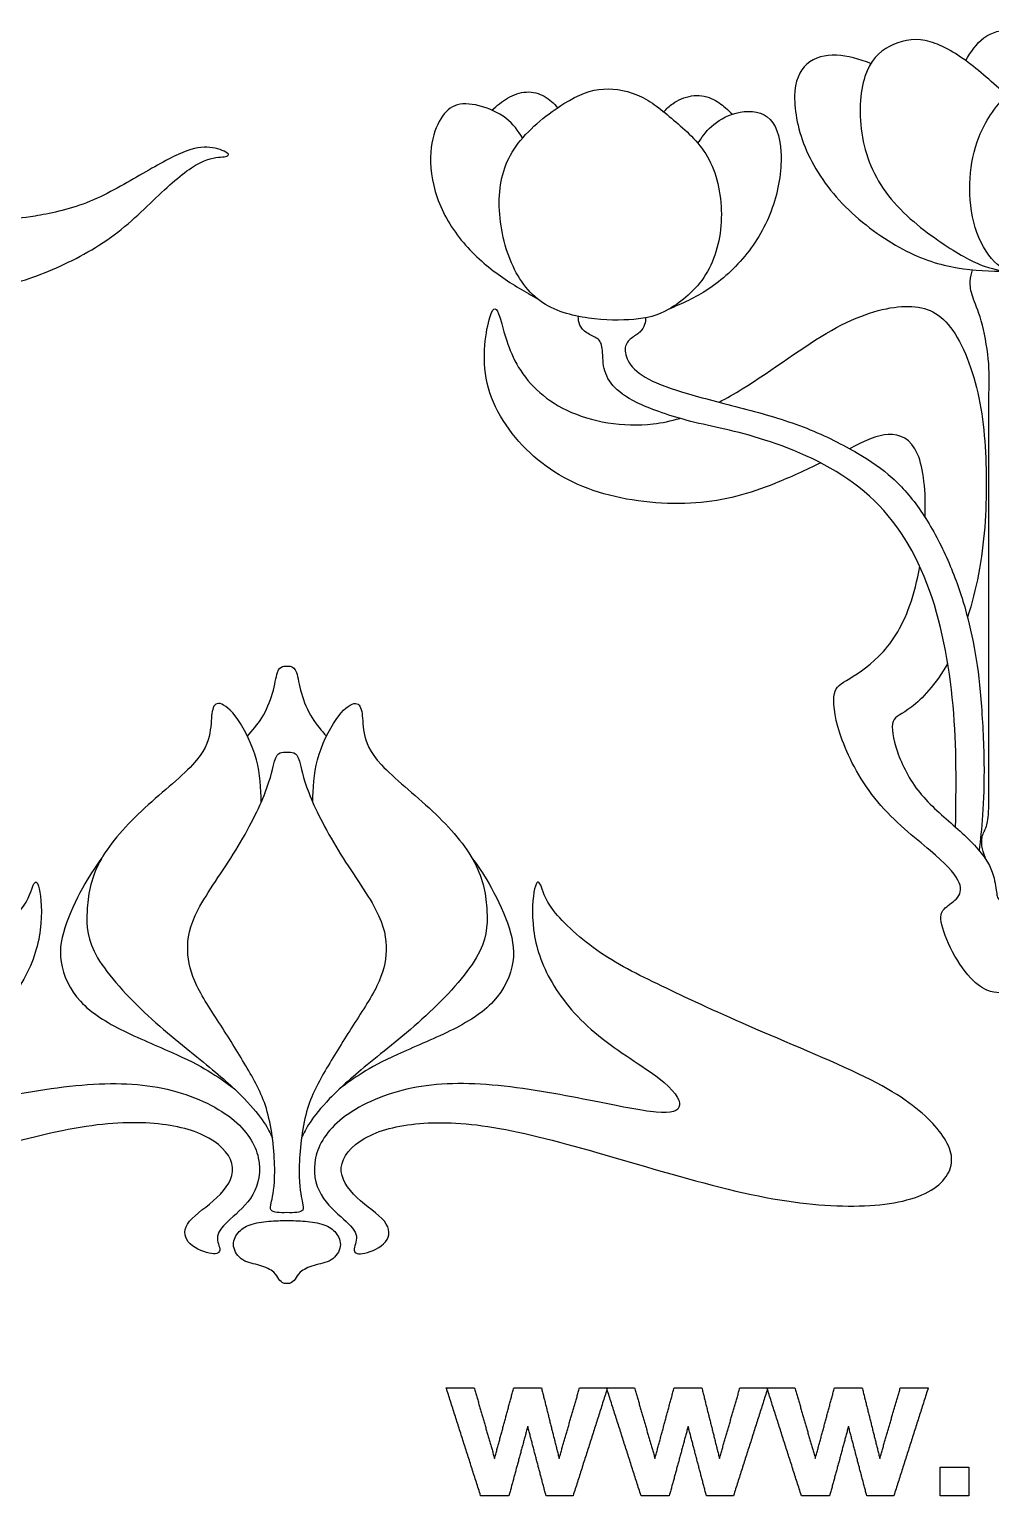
# Model space of a CAD drawing. Header units: millimetres. Extents: x -100 to 100, y -108 to 99.
# Drawn here: x -56.93 to -24.74, y -107 to -57.89 of the extents above; entities that cross this region are included whole.
import ezdxf

# ---------------------------------------------------------------- set-up
doc = ezdxf.new("R2010")
doc.units = ezdxf.units.MM
doc.header["$MEASUREMENT"] = 0
doc.layers.add('Default', color=18, linetype='Continuous')

msp = doc.modelspace()

# ---------------------------------------------------------------- linework, layer by layer
at = {"color": 5, "linetype": 'ByBlock', "lineweight": -2}
for points, knots in [([(-25.573, -58.943), (-25.397, -58.658), (-25.221, -58.373), (-24.962, -58.182), (-24.703, -57.991), (-24.36, -57.895), (-24.051, -57.928), (-23.742, -57.961), (-23.466, -58.123), (-23.25, -58.317), (-23.035, -58.51), (-22.88, -58.735), (-22.725, -58.96)], [0, 0, 0, 0, 0.2, 0.2, 0.2, 0.4, 0.4, 0.4, 0.6, 0.6, 0.6, 1, 1, 1, 1]), ([(-24.202, -60.102), (-24.658, -59.69), (-25.115, -59.277), (-25.573, -58.943), (-26.032, -58.61), (-26.492, -58.355), (-26.926, -58.272), (-27.361, -58.189), (-27.769, -58.277), (-28.122, -58.465), (-28.475, -58.654), (-28.773, -58.943), (-28.946, -59.472), (-29.12, -60), (-29.168, -60.768), (-28.896, -62.25), (-28.576, -62.965), (-28.065, -63.584), (-27.554, -64.202), (-26.852, -64.724), (-26.295, -65.097), (-25.738, -65.47), (-25.325, -65.694), (-24.952, -65.826), (-24.579, -65.958), (-24.246, -65.998), (-23.912, -66.038)], [0, 0, 0, 0, 0.1, 0.1, 0.1, 0.2, 0.2, 0.2, 0.3, 0.3, 0.3, 0.4, 0.4, 0.4, 0.5, 0.5, 0.6, 0.6, 0.6, 0.7, 0.7, 0.7, 0.8, 0.8, 0.8, 1, 1, 1, 1]), ([(-22.591, -58.875), (-23.163, -59.228), (-23.834, -59.711), (-24.299, -60.202), (-24.764, -60.693), (-25.023, -61.193), (-25.187, -61.663), (-25.352, -62.132), (-25.422, -62.571), (-25.444, -63.536), (-25.396, -64.062), (-25.253, -64.531), (-25.111, -65.001), (-24.874, -65.413), (-24.61, -65.678), (-24.347, -65.944), (-24.058, -66.062), (-23.685, -66.047), (-23.312, -66.031), (-22.856, -65.882), (-22.319, -65.571), (-21.781, -65.259), (-21.163, -64.786), (-20.656, -64.213), (-20.15, -63.641), (-19.755, -62.97), (-19.472, -62.299), (-19.189, -61.628), (-19.018, -60.956), (-19.007, -60.336), (-18.996, -59.715), (-19.145, -59.145), (-19.516, -58.777), (-19.886, -58.408), (-20.479, -58.241), (-21.012, -58.27), (-21.545, -58.298), (-22.018, -58.522), (-22.591, -58.875)], [0, 0, 0, 0, 0.071429, 0.071429, 0.071429, 0.142857, 0.142857, 0.142857, 0.214286, 0.214286, 0.285714, 0.285714, 0.285714, 0.357143, 0.357143, 0.357143, 0.428571, 0.428571, 0.428571, 0.5, 0.5, 0.5, 0.571429, 0.571429, 0.571429, 0.642857, 0.642857, 0.642857, 0.714286, 0.714286, 0.714286, 0.785714, 0.785714, 0.785714, 0.857143, 0.857143, 0.857143, 1, 1, 1, 1]), ([(-28.746, -59.037), (-29.135, -58.905), (-29.524, -58.773), (-29.899, -58.757), (-30.273, -58.741), (-30.633, -58.842), (-30.887, -59.064), (-31.142, -59.285), (-31.291, -59.628), (-31.302, -60.132), (-31.313, -60.636), (-31.185, -61.303), (-30.9, -61.959), (-30.615, -62.615), (-30.172, -63.259), (-29.6, -63.834), (-29.027, -64.409), (-28.326, -64.913), (-27.676, -65.257), (-27.027, -65.602), (-26.431, -65.786), (-25.859, -65.883), (-25.287, -65.981), (-24.74, -65.992), (-24.192, -66.003)], [0, 0, 0, 0, 0.111111, 0.111111, 0.111111, 0.222222, 0.222222, 0.222222, 0.333333, 0.333333, 0.333333, 0.444444, 0.444444, 0.444444, 0.555556, 0.555556, 0.555556, 0.666667, 0.666667, 0.666667, 0.777778, 0.777778, 0.777778, 1, 1, 1, 1]), ([(-41.185, -63.456), (-41.222, -64.109), (-41.108, -64.851), (-40.875, -65.484), (-40.643, -66.118), (-40.292, -66.645), (-39.823, -66.987), (-39.353, -67.329), (-38.766, -67.487), (-38.206, -67.566), (-37.647, -67.645), (-37.116, -67.645), (-36.684, -67.607), (-36.252, -67.57), (-35.919, -67.496), (-35.509, -67.263), (-35.099, -67.031), (-34.612, -66.64), (-34.281, -66.11), (-33.949, -65.579), (-33.774, -64.908), (-33.756, -64.215), (-33.739, -63.522), (-33.879, -62.807), (-34.166, -62.26), (-34.453, -61.714), (-34.886, -61.336), (-35.28, -60.996), (-35.674, -60.656), (-36.029, -60.353), (-36.432, -60.156), (-36.834, -59.958), (-37.284, -59.866), (-37.706, -59.894), (-38.128, -59.921), (-38.523, -60.068), (-39.029, -60.384), (-39.535, -60.7), (-40.153, -61.185), (-40.556, -61.711), (-40.959, -62.236), (-41.147, -62.802), (-41.185, -63.456)], [0, 0, 0, 0, 0.066667, 0.066667, 0.066667, 0.133333, 0.133333, 0.133333, 0.2, 0.2, 0.2, 0.266667, 0.266667, 0.266667, 0.333333, 0.333333, 0.333333, 0.4, 0.4, 0.4, 0.466667, 0.466667, 0.466667, 0.533333, 0.533333, 0.533333, 0.6, 0.6, 0.6, 0.666667, 0.666667, 0.666667, 0.733333, 0.733333, 0.733333, 0.8, 0.8, 0.8, 0.866667, 0.866667, 0.866667, 1, 1, 1, 1]), ([(-40.409, -61.532), (-40.565, -61.298), (-40.72, -61.063), (-41.216, -60.681), (-41.557, -60.534), (-41.869, -60.455), (-42.18, -60.376), (-42.462, -60.365), (-42.683, -60.453), (-42.905, -60.541), (-43.066, -60.727), (-43.204, -60.985), (-43.342, -61.244), (-43.458, -61.576), (-43.487, -62.014), (-43.516, -62.451), (-43.459, -62.995), (-43.272, -63.53), (-43.086, -64.065), (-42.77, -64.592), (-42.393, -65.039), (-42.016, -65.487), (-41.577, -65.855), (-41.153, -66.155), (-40.729, -66.455), (-40.32, -66.687), (-39.911, -66.919)], [0, 0, 0, 0, 0.1, 0.1, 0.2, 0.2, 0.2, 0.3, 0.3, 0.3, 0.4, 0.4, 0.4, 0.5, 0.5, 0.5, 0.6, 0.6, 0.6, 0.7, 0.7, 0.7, 0.8, 0.8, 0.8, 1, 1, 1, 1]), ([(-41.437, -60.603), (-41.27, -60.456), (-41.104, -60.309), (-40.911, -60.196), (-40.718, -60.083), (-40.499, -60.004), (-40.284, -59.994), (-40.069, -59.983), (-39.858, -60.04), (-39.684, -60.138), (-39.509, -60.236), (-39.37, -60.376), (-39.231, -60.515)], [0, 0, 0, 0, 0.2, 0.2, 0.2, 0.4, 0.4, 0.4, 0.6, 0.6, 0.6, 1, 1, 1, 1]), ([(-35.677, -60.66), (-35.593, -60.562), (-35.5, -60.468), (-35.384, -60.385), (-35.209, -60.259), (-34.981, -60.158), (-34.751, -60.125), (-34.52, -60.092), (-34.288, -60.127), (-34.093, -60.208), (-33.898, -60.29), (-33.74, -60.417), (-33.628, -60.512), (-33.516, -60.608), (-33.451, -60.672), (-33.386, -60.735)], [0, 0, 0, 0, 0.166667, 0.166667, 0.166667, 0.333333, 0.333333, 0.333333, 0.5, 0.5, 0.5, 0.666667, 0.666667, 0.666667, 1, 1, 1, 1]), ([(-34.539, -61.712), (-34.414, -61.523), (-34.289, -61.333), (-34.086, -61.149), (-33.884, -60.964), (-33.603, -60.785), (-33.256, -60.698), (-32.909, -60.611), (-32.495, -60.617), (-32.216, -60.83), (-31.937, -61.044), (-31.792, -61.465), (-31.761, -61.996), (-31.731, -62.527), (-31.814, -63.167), (-32.01, -63.765), (-32.206, -64.363), (-32.514, -64.918), (-32.898, -65.402), (-33.283, -65.886), (-33.743, -66.298), (-34.191, -66.596), (-34.639, -66.895), (-35.074, -67.079), (-35.509, -67.263)], [0, 0, 0, 0, 0.111111, 0.111111, 0.111111, 0.222222, 0.222222, 0.222222, 0.333333, 0.333333, 0.333333, 0.444444, 0.444444, 0.444444, 0.555556, 0.555556, 0.555556, 0.666667, 0.666667, 0.666667, 0.777778, 0.777778, 0.777778, 1, 1, 1, 1]), ([(-56.736, -64.149), (-56.286, -64.076), (-55.637, -63.945), (-55.012, -63.701), (-54.387, -63.458), (-53.786, -63.102), (-53.233, -62.782), (-52.681, -62.462), (-52.176, -62.177), (-51.79, -62.017), (-51.404, -61.857), (-51.137, -61.822), (-50.887, -61.848), (-50.637, -61.874), (-50.404, -61.962), (-50.31, -62.03), (-50.216, -62.098), (-50.26, -62.146), (-50.4, -62.164), (-50.54, -62.181), (-50.777, -62.168), (-51.102, -62.311), (-51.426, -62.453), (-51.839, -62.752), (-52.317, -63.188), (-52.795, -63.624), (-53.339, -64.199), (-53.97, -64.686), (-54.602, -65.173), (-55.321, -65.572), (-56.025, -65.881), (-56.729, -66.19), (-57.418, -66.41), (-58.028, -66.55), (-58.637, -66.69), (-59.168, -66.752), (-59.609, -66.765), (-60.05, -66.778), (-60.401, -66.743), (-60.662, -66.679), (-60.923, -66.616), (-61.094, -66.524), (-61.142, -66.471), (-61.19, -66.418), (-61.116, -66.405), (-60.887, -66.324), (-60.659, -66.243), (-60.278, -66.094), (-59.506, -65.638), (-59.115, -65.331), (-58.802, -65.054), (-58.488, -64.778), (-58.251, -64.532), (-58.078, -64.403), (-57.905, -64.274), (-57.795, -64.26), (-57.615, -64.247), (-57.435, -64.234), (-57.185, -64.221), (-56.736, -64.149)], [0, 0, 0, 0, 0.047619, 0.047619, 0.047619, 0.095238, 0.095238, 0.095238, 0.142857, 0.142857, 0.142857, 0.190476, 0.190476, 0.190476, 0.238095, 0.238095, 0.238095, 0.285714, 0.285714, 0.285714, 0.333333, 0.333333, 0.333333, 0.380952, 0.380952, 0.380952, 0.428571, 0.428571, 0.428571, 0.47619, 0.47619, 0.47619, 0.52381, 0.52381, 0.52381, 0.571429, 0.571429, 0.571429, 0.619048, 0.619048, 0.619048, 0.666667, 0.666667, 0.666667, 0.714286, 0.714286, 0.714286, 0.761905, 0.761905, 0.809524, 0.809524, 0.809524, 0.857143, 0.857143, 0.857143, 0.904762, 0.904762, 0.904762, 1, 1, 1, 1]), ([(-24.792, -70.076), (-24.783, -69.717), (-24.774, -69.358), (-24.816, -68.934), (-24.857, -68.509), (-24.949, -68.017), (-25.052, -67.656), (-25.155, -67.294), (-25.269, -67.061), (-25.337, -66.857), (-25.405, -66.653), (-25.427, -66.478), (-25.42, -66.332), (-25.413, -66.185), (-25.377, -66.068), (-25.341, -65.951)], [2, 2, 2, 2, 2.333333, 2.333333, 2.333333, 2.5, 2.5, 2.5, 2.666667, 2.666667, 2.666667, 2.833333, 2.833333, 2.833333, 3, 3, 3, 3]), ([(-30.429, -72.416), (-30.911, -72.649), (-31.445, -72.896), (-31.964, -73.103), (-32.819, -73.446), (-33.635, -73.682), (-35.583, -73.823), (-36.714, -73.726), (-37.688, -73.45), (-38.662, -73.174), (-39.478, -72.717), (-40.846, -71.437), (-41.399, -70.612), (-41.596, -69.744), (-41.793, -68.875), (-41.636, -67.963), (-41.508, -67.542), (-41.381, -67.121), (-41.285, -67.191), (-41.175, -67.537), (-41.065, -67.884), (-40.943, -68.507), (-40.609, -69.103), (-40.276, -69.7), (-39.732, -70.27), (-38.925, -70.652), (-38.118, -71.033), (-37.048, -71.226), (-36.034, -71.108), (-35.734, -71.073), (-35.439, -71.01), (-35.146, -70.923)], [0, 0, 0, 0, 0.083333, 0.083333, 0.083333, 0.166667, 0.166667, 0.25, 0.25, 0.25, 0.333333, 0.333333, 0.416667, 0.416667, 0.416667, 0.5, 0.5, 0.5, 0.583333, 0.583333, 0.583333, 0.666667, 0.666667, 0.666667, 0.75, 0.75, 0.75, 0.833333, 0.833333, 0.833333, 1, 1, 1, 1]), ([(-33.832, -70.38), (-33.576, -70.247), (-33.318, -70.098), (-33.056, -69.937), (-32.047, -69.314), (-30.986, -68.498), (-30.065, -67.976), (-29.144, -67.454), (-28.363, -67.226), (-27.082, -67.138), (-26.582, -67.279), (-26.157, -67.779), (-25.731, -68.279), (-25.38, -69.138), (-25.17, -70.064), (-24.959, -70.989), (-24.889, -71.981), (-24.885, -73.007), (-24.88, -74.033), (-24.942, -75.095), (-25.143, -76.143), (-25.238, -76.633), (-25.363, -77.121), (-25.512, -77.581)], [0, 0, 0, 0, 0.111111, 0.111111, 0.111111, 0.222222, 0.222222, 0.222222, 0.333333, 0.333333, 0.444444, 0.444444, 0.444444, 0.555556, 0.555556, 0.555556, 0.666667, 0.666667, 0.666667, 0.777778, 0.777778, 0.777778, 1, 1, 1, 1]), ([(-25.911, -84.609), (-25.89, -83.27), (-25.869, -81.931), (-26.12, -79.145), (-26.392, -77.698), (-26.87, -76.452), (-27.348, -75.207), (-28.032, -74.163), (-29.91, -72.584), (-31.103, -72.048), (-32.107, -71.711), (-33.112, -71.373), (-33.927, -71.233), (-34.642, -71.057), (-35.357, -70.882), (-35.971, -70.671), (-36.414, -70.473), (-36.856, -70.275), (-37.127, -70.09), (-37.32, -69.892), (-37.512, -69.694), (-37.626, -69.484), (-37.679, -69.25), (-37.732, -69.016), (-37.723, -68.76), (-37.745, -68.585), (-37.767, -68.411), (-37.819, -68.319), (-38.012, -68.179), (-38.153, -68.13), (-38.262, -68.06), (-38.372, -67.99), (-38.451, -67.898), (-38.493, -67.802), (-38.536, -67.706), (-38.542, -67.607), (-38.548, -67.507)], [0, 0, 0, 0, 0.071429, 0.071429, 0.142857, 0.142857, 0.142857, 0.214286, 0.214286, 0.285714, 0.285714, 0.285714, 0.357143, 0.357143, 0.357143, 0.428571, 0.428571, 0.428571, 0.5, 0.5, 0.5, 0.571429, 0.571429, 0.571429, 0.642857, 0.642857, 0.642857, 0.714286, 0.714286, 0.785714, 0.785714, 0.785714, 0.857143, 0.857143, 0.857143, 1, 1, 1, 1]), ([(-36.291, -67.556), (-36.294, -67.628), (-36.297, -67.701), (-36.323, -67.783), (-36.35, -67.865), (-36.4, -67.957), (-36.482, -68.033), (-36.563, -68.108), (-36.675, -68.168), (-36.868, -68.319), (-36.949, -68.411), (-36.971, -68.553), (-36.993, -68.694), (-36.955, -68.885), (-36.835, -69.071), (-36.714, -69.258), (-36.51, -69.44), (-36.187, -69.611), (-35.863, -69.782), (-35.42, -69.942), (-34.851, -70.106), (-34.282, -70.271), (-33.587, -70.44), (-32.212, -70.806), (-31.532, -71.003), (-30.896, -71.256), (-30.26, -71.508), (-29.668, -71.815), (-29.196, -72.089), (-28.725, -72.363), (-28.374, -72.604), (-27.698, -73.218), (-27.374, -73.591), (-27.073, -74.028), (-26.773, -74.464), (-26.496, -74.964), (-26.26, -75.479), (-26.023, -75.995), (-25.825, -76.526), (-25.665, -77.045), (-25.505, -77.565), (-25.382, -78.074), (-25.286, -78.598), (-25.189, -79.122), (-25.119, -79.662), (-25.064, -80.322), (-25.01, -80.982), (-24.97, -81.763), (-24.961, -82.449), (-24.952, -83.136), (-24.974, -83.728), (-25.007, -84.203), (-25.039, -84.678), (-25.081, -85.036), (-25.124, -85.393)], [0, 0, 0, 0, 0.05, 0.05, 0.05, 0.1, 0.1, 0.1, 0.15, 0.15, 0.2, 0.2, 0.2, 0.25, 0.25, 0.25, 0.3, 0.3, 0.3, 0.35, 0.35, 0.35, 0.4, 0.4, 0.45, 0.45, 0.45, 0.5, 0.5, 0.5, 0.55, 0.55, 0.6, 0.6, 0.6, 0.65, 0.65, 0.65, 0.7, 0.7, 0.7, 0.75, 0.75, 0.75, 0.8, 0.8, 0.8, 0.85, 0.85, 0.85, 0.9, 0.9, 0.9, 1, 1, 1, 1]), ([(-26.932, -74.241), (-26.901, -73.382), (-26.977, -72.598), (-27.183, -72.121), (-27.407, -71.603), (-27.784, -71.445), (-28.165, -71.463), (-28.524, -71.479), (-28.887, -71.651), (-29.462, -71.938)], [0, 0, 0, 0, 0.25, 0.25, 0.25, 0.5, 0.5, 0.5, 1, 1, 1, 1]), ([(-24.352, -90.157), (-24.468, -90.157), (-24.584, -90.157), (-24.741, -90.111), (-24.898, -90.065), (-25.095, -89.973), (-25.323, -89.747), (-25.551, -89.521), (-25.81, -89.161), (-26.01, -88.789), (-26.209, -88.416), (-26.35, -88.03), (-26.391, -87.782), (-26.433, -87.534), (-26.376, -87.425), (-26.255, -87.317), (-26.135, -87.21), (-25.95, -87.104), (-25.841, -86.96), (-25.731, -86.815), (-25.696, -86.631), (-25.964, -86.135), (-26.266, -85.824), (-26.766, -85.396), (-27.266, -84.968), (-27.964, -84.424), (-28.514, -83.769), (-29.065, -83.113), (-29.468, -82.345), (-29.705, -81.703), (-29.942, -81.06), (-30.012, -80.543), (-29.959, -79.946), (-29.837, -79.867), (-29.565, -79.7), (-29.293, -79.534), (-28.872, -79.279), (-28.082, -78.49), (-27.714, -77.955), (-27.442, -77.183), (-27.306, -76.796), (-27.194, -76.351), (-27.109, -75.883)], [0, 0, 0, 0, 0.0625, 0.0625, 0.0625, 0.125, 0.125, 0.125, 0.1875, 0.1875, 0.1875, 0.25, 0.25, 0.25, 0.3125, 0.3125, 0.3125, 0.375, 0.375, 0.375, 0.4375, 0.4375, 0.5, 0.5, 0.5, 0.5625, 0.5625, 0.5625, 0.625, 0.625, 0.625, 0.6875, 0.6875, 0.75, 0.75, 0.75, 0.8125, 0.8125, 0.875, 0.875, 0.875, 1, 1, 1, 1]), ([(-49.627, -81.565), (-49.46, -81.379), (-49.293, -81.193), (-49.144, -80.951), (-48.996, -80.709), (-48.866, -80.411), (-48.785, -80.13), (-48.704, -79.85), (-48.671, -79.586), (-48.621, -79.437), (-48.57, -79.288), (-48.502, -79.253), (-48.446, -79.236), (-48.39, -79.218), (-48.346, -79.218), (-48.302, -79.218)], [-1, -1, -1, -1, -0.666667, -0.666667, -0.666667, -0.5, -0.5, -0.5, -0.333333, -0.333333, -0.333333, -0.166667, -0.166667, -0.166667, 0, 0, 0, 0]), ([(-48.302, -79.218), (-48.258, -79.218), (-48.214, -79.218), (-48.158, -79.236), (-48.102, -79.253), (-48.034, -79.288), (-47.984, -79.437), (-47.933, -79.586), (-47.9, -79.85), (-47.819, -80.13), (-47.738, -80.411), (-47.609, -80.709), (-47.46, -80.951), (-47.312, -81.193), (-47.144, -81.379), (-46.977, -81.565)], [0, 0, 0, 0, 0.166667, 0.166667, 0.166667, 0.333333, 0.333333, 0.333333, 0.5, 0.5, 0.5, 0.666667, 0.666667, 0.666667, 1, 1, 1, 1]), ([(-26.173, -79.124), (-26.58, -79.841), (-27.047, -80.328), (-27.38, -80.586), (-27.731, -80.858), (-27.933, -80.876), (-28.003, -81.073), (-28.073, -81.271), (-28.012, -81.648), (-27.858, -82.086), (-27.705, -82.525), (-27.459, -83.025), (-27.113, -83.455), (-26.766, -83.885), (-26.319, -84.244), (-25.911, -84.609), (-25.503, -84.973), (-25.135, -85.341), (-24.915, -85.666), (-24.696, -85.99), (-24.626, -86.271), (-24.586, -86.493), (-24.547, -86.716), (-24.538, -86.881), (-24.504, -86.963), (-24.47, -87.045), (-24.411, -87.044), (-24.352, -87.043)], [0, 0, 0, 0, 0.1, 0.1, 0.1, 0.2, 0.2, 0.2, 0.3, 0.3, 0.3, 0.4, 0.4, 0.4, 0.5, 0.5, 0.5, 0.6, 0.6, 0.6, 0.7, 0.7, 0.7, 0.8, 0.8, 0.8, 1, 1, 1, 1]), ([(-49.166, -83.777), (-49.178, -83.312), (-49.191, -82.848), (-49.325, -82.356), (-49.459, -81.865), (-49.713, -81.348), (-49.948, -81.008), (-50.182, -80.668), (-50.397, -80.505), (-50.544, -80.477), (-50.691, -80.448), (-50.77, -80.554), (-50.805, -80.734), (-50.84, -80.913), (-50.831, -81.168), (-50.886, -81.462), (-50.941, -81.756), (-51.06, -82.089), (-51.467, -82.528), (-51.875, -82.966), (-52.573, -83.51), (-53.176, -84.076), (-53.779, -84.642), (-54.288, -85.23), (-54.586, -85.798), (-54.884, -86.366), (-54.972, -86.914), (-54.998, -87.42), (-55.025, -87.927), (-54.99, -88.392), (-54.643, -88.984), (-54.297, -89.576), (-53.639, -90.296), (-52.952, -90.929), (-52.266, -91.563), (-51.551, -92.111), (-50.994, -92.568), (-50.437, -93.024), (-50.038, -93.388), (-49.733, -93.704), (-49.428, -94.02), (-49.217, -94.287), (-49.076, -94.498), (-48.934, -94.709), (-48.862, -94.863), (-48.79, -95.018)], [0, 0, 0, 0, 0.0625, 0.0625, 0.0625, 0.125, 0.125, 0.125, 0.1875, 0.1875, 0.1875, 0.25, 0.25, 0.25, 0.3125, 0.3125, 0.3125, 0.375, 0.375, 0.375, 0.4375, 0.4375, 0.4375, 0.5, 0.5, 0.5, 0.5625, 0.5625, 0.5625, 0.625, 0.625, 0.625, 0.6875, 0.6875, 0.6875, 0.75, 0.75, 0.75, 0.8125, 0.8125, 0.8125, 0.875, 0.875, 0.875, 1, 1, 1, 1]), ([(-47.439, -83.777), (-47.426, -83.312), (-47.413, -82.848), (-47.279, -82.356), (-47.146, -81.865), (-46.891, -81.348), (-46.657, -81.008), (-46.422, -80.668), (-46.207, -80.505), (-46.06, -80.477), (-45.913, -80.448), (-45.834, -80.554), (-45.799, -80.734), (-45.764, -80.913), (-45.773, -81.168), (-45.718, -81.462), (-45.663, -81.756), (-45.545, -82.089), (-45.137, -82.528), (-44.729, -82.966), (-44.032, -83.51), (-43.428, -84.076), (-42.825, -84.642), (-42.317, -85.23), (-42.018, -85.798), (-41.72, -86.366), (-41.632, -86.914), (-41.606, -87.42), (-41.58, -87.927), (-41.615, -88.392), (-41.961, -88.984), (-42.308, -89.576), (-42.966, -90.296), (-43.652, -90.929), (-44.339, -91.563), (-45.054, -92.111), (-45.611, -92.568), (-46.168, -93.024), (-46.567, -93.388), (-46.872, -93.704), (-47.176, -94.02), (-47.387, -94.287), (-47.528, -94.498), (-47.67, -94.709), (-47.742, -94.863), (-47.815, -95.018)], [0, 0, 0, 0, 0.0625, 0.0625, 0.0625, 0.125, 0.125, 0.125, 0.1875, 0.1875, 0.1875, 0.25, 0.25, 0.25, 0.3125, 0.3125, 0.3125, 0.375, 0.375, 0.375, 0.4375, 0.4375, 0.4375, 0.5, 0.5, 0.5, 0.5625, 0.5625, 0.5625, 0.625, 0.625, 0.625, 0.6875, 0.6875, 0.6875, 0.75, 0.75, 0.75, 0.8125, 0.8125, 0.8125, 0.875, 0.875, 0.875, 1, 1, 1, 1]), ([(-48.302, -97.522), (-48.421, -97.524), (-48.54, -97.526), (-48.635, -97.515), (-48.731, -97.504), (-48.803, -97.48), (-48.834, -97.435), (-48.864, -97.39), (-48.853, -97.324), (-48.815, -97.142), (-48.777, -96.96), (-48.711, -96.662), (-48.713, -95.605), (-48.781, -94.846), (-48.931, -94.253), (-49.082, -93.66), (-49.314, -93.232), (-49.581, -92.774), (-49.847, -92.315), (-50.147, -91.826), (-50.462, -91.337), (-50.777, -90.848), (-51.106, -90.359), (-51.315, -89.93), (-51.525, -89.502), (-51.615, -89.133), (-51.626, -88.741), (-51.637, -88.35), (-51.569, -87.936), (-50.976, -86.806), (-50.452, -86.091), (-50.016, -85.382), (-49.579, -84.672), (-49.231, -83.968), (-49.03, -83.451), (-48.829, -82.933), (-48.777, -82.602), (-48.721, -82.408), (-48.665, -82.214), (-48.606, -82.157), (-48.535, -82.128), (-48.465, -82.1), (-48.384, -82.1), (-48.302, -82.1)], [1, 1, 1, 1, 1.125, 1.125, 1.125, 1.1875, 1.1875, 1.1875, 1.25, 1.25, 1.25, 1.3125, 1.3125, 1.375, 1.375, 1.375, 1.4375, 1.4375, 1.4375, 1.5, 1.5, 1.5, 1.5625, 1.5625, 1.5625, 1.625, 1.625, 1.625, 1.6875, 1.6875, 1.75, 1.75, 1.75, 1.8125, 1.8125, 1.8125, 1.875, 1.875, 1.875, 1.9375, 1.9375, 1.9375, 2, 2, 2, 2]), ([(-48.302, -82.1), (-48.221, -82.1), (-48.139, -82.1), (-48.069, -82.128), (-47.999, -82.157), (-47.94, -82.214), (-47.884, -82.408), (-47.828, -82.602), (-47.775, -82.933), (-47.574, -83.451), (-47.374, -83.968), (-47.025, -84.672), (-46.589, -85.382), (-46.152, -86.091), (-45.628, -86.806), (-45.036, -87.936), (-44.968, -88.35), (-44.979, -88.741), (-44.99, -89.133), (-45.08, -89.502), (-45.289, -89.93), (-45.499, -90.359), (-45.828, -90.848), (-46.142, -91.337), (-46.457, -91.826), (-46.757, -92.315), (-47.024, -92.774), (-47.29, -93.232), (-47.523, -93.66), (-47.673, -94.253), (-47.823, -94.846), (-47.891, -95.605), (-47.893, -96.662), (-47.828, -96.96), (-47.789, -97.142), (-47.751, -97.324), (-47.74, -97.39), (-47.771, -97.435), (-47.801, -97.48), (-47.874, -97.504), (-47.969, -97.515), (-48.065, -97.526), (-48.183, -97.524), (-48.302, -97.522)], [0, 0, 0, 0, 0.0625, 0.0625, 0.0625, 0.125, 0.125, 0.125, 0.1875, 0.1875, 0.1875, 0.25, 0.25, 0.25, 0.3125, 0.3125, 0.375, 0.375, 0.375, 0.4375, 0.4375, 0.4375, 0.5, 0.5, 0.5, 0.5625, 0.5625, 0.5625, 0.625, 0.625, 0.625, 0.6875, 0.6875, 0.75, 0.75, 0.75, 0.8125, 0.8125, 0.8125, 0.875, 0.875, 0.875, 1, 1, 1, 1]), ([(-24.89, -85.704), (-24.935, -85.586), (-24.98, -85.468), (-25.009, -85.337), (-25.037, -85.207), (-25.048, -85.064), (-24.991, -84.817), (-24.923, -84.711), (-24.878, -84.583), (-24.834, -84.456), (-24.813, -84.305), (-24.803, -83.975), (-24.793, -83.646), (-24.792, -83.137), (-24.792, -82.629)], [0, 0, 0, 0, 0.166667, 0.166667, 0.166667, 0.333333, 0.333333, 0.5, 0.5, 0.5, 0.666667, 0.666667, 0.666667, 1, 1, 1, 1]), ([(-54.496, -85.636), (-54.68, -85.89), (-54.863, -86.143), (-55.073, -86.513), (-55.284, -86.883), (-55.52, -87.37), (-55.683, -87.819), (-55.845, -88.269), (-55.933, -88.681), (-55.867, -89.127), (-55.801, -89.572), (-55.582, -90.05), (-55.218, -90.445), (-54.854, -90.839), (-54.345, -91.151), (-53.178, -91.725), (-52.52, -91.989), (-52.005, -92.223), (-51.489, -92.458), (-51.117, -92.664), (-50.823, -92.846), (-50.529, -93.028), (-50.314, -93.186), (-50.099, -93.345)], [0, 0, 0, 0, 0.111111, 0.111111, 0.111111, 0.222222, 0.222222, 0.222222, 0.333333, 0.333333, 0.333333, 0.444444, 0.444444, 0.444444, 0.555556, 0.555556, 0.666667, 0.666667, 0.666667, 0.777778, 0.777778, 0.777778, 1, 1, 1, 1]), ([(-42.108, -85.636), (-41.925, -85.89), (-41.741, -86.143), (-41.531, -86.513), (-41.321, -86.883), (-41.084, -87.37), (-40.922, -87.819), (-40.759, -88.269), (-40.672, -88.681), (-40.737, -89.127), (-40.803, -89.572), (-41.023, -90.05), (-41.387, -90.445), (-41.751, -90.839), (-42.26, -91.151), (-43.426, -91.725), (-44.084, -91.989), (-44.6, -92.223), (-45.115, -92.458), (-45.488, -92.664), (-45.782, -92.846), (-46.076, -93.028), (-46.291, -93.186), (-46.506, -93.345)], [0, 0, 0, 0, 0.111111, 0.111111, 0.111111, 0.222222, 0.222222, 0.222222, 0.333333, 0.333333, 0.333333, 0.444444, 0.444444, 0.444444, 0.555556, 0.555556, 0.666667, 0.666667, 0.666667, 0.777778, 0.777778, 0.777778, 1, 1, 1, 1]), ([(-61.011, -90.009), (-61.838, -90.404), (-62.768, -90.842), (-64.005, -91.375), (-65.242, -91.908), (-66.786, -92.535), (-67.852, -93.079), (-68.918, -93.623), (-69.505, -94.084), (-69.927, -94.535), (-70.348, -94.987), (-70.602, -95.43), (-70.51, -96.272), (-70.163, -96.672), (-69.56, -96.93), (-68.957, -97.189), (-68.097, -97.308), (-67.097, -97.301), (-66.097, -97.294), (-64.957, -97.163), (-63.595, -96.858), (-62.233, -96.553), (-60.65, -96.075), (-59.215, -95.661), (-57.781, -95.246), (-56.496, -94.895), (-55.423, -94.702), (-54.351, -94.509), (-53.491, -94.474), (-52.748, -94.538), (-52.004, -94.601), (-51.377, -94.764), (-50.914, -95.027), (-50.452, -95.29), (-50.153, -95.654), (-50.123, -96.011), (-50.092, -96.369), (-50.329, -96.72), (-50.647, -97.018), (-50.965, -97.316), (-51.364, -97.562), (-51.564, -97.81), (-51.763, -98.058), (-51.763, -98.308), (-51.605, -98.501), (-51.447, -98.694), (-51.131, -98.83), (-50.91, -98.878), (-50.689, -98.926), (-50.561, -98.887), (-50.553, -98.777), (-50.544, -98.667), (-50.653, -98.488), (-50.627, -98.31), (-50.601, -98.132), (-50.438, -97.957), (-50.199, -97.74), (-49.96, -97.523), (-49.645, -97.264), (-49.245, -96.571), (-49.162, -96.136), (-49.261, -95.687), (-49.359, -95.237), (-49.64, -94.772), (-50.688, -93.948), (-51.456, -93.588), (-52.311, -93.391), (-53.167, -93.193), (-54.11, -93.158), (-55.176, -93.25), (-56.241, -93.342), (-57.43, -93.562), (-58.41, -93.755), (-59.391, -93.948), (-60.163, -94.114), (-60.672, -94.158), (-61.18, -94.202), (-61.426, -94.123), (-61.448, -93.926), (-61.47, -93.728), (-61.268, -93.413), (-60.753, -93.016), (-60.237, -92.619), (-59.408, -92.141), (-58.733, -91.592), (-58.057, -91.044), (-57.535, -90.426), (-57.18, -89.82), (-56.825, -89.215), (-56.636, -88.623), (-56.491, -87.487), (-56.535, -86.943), (-56.658, -86.403), (-56.737, -86.408), (-56.801, -86.555), (-56.864, -86.702), (-56.913, -86.991), (-57.233, -87.408), (-57.553, -87.824), (-58.145, -88.368), (-58.803, -88.816), (-59.461, -89.263), (-60.185, -89.614), (-61.011, -90.009)], [0, 0, 0, 0, 0.027027, 0.027027, 0.027027, 0.054054, 0.054054, 0.054054, 0.081081, 0.081081, 0.081081, 0.108108, 0.108108, 0.135135, 0.135135, 0.135135, 0.162162, 0.162162, 0.162162, 0.189189, 0.189189, 0.189189, 0.216216, 0.216216, 0.216216, 0.243243, 0.243243, 0.243243, 0.27027, 0.27027, 0.27027, 0.297297, 0.297297, 0.297297, 0.324324, 0.324324, 0.324324, 0.351351, 0.351351, 0.351351, 0.378378, 0.378378, 0.378378, 0.405405, 0.405405, 0.405405, 0.432432, 0.432432, 0.432432, 0.459459, 0.459459, 0.459459, 0.486486, 0.486486, 0.486486, 0.513514, 0.513514, 0.513514, 0.540541, 0.540541, 0.567568, 0.567568, 0.567568, 0.594595, 0.594595, 0.621622, 0.621622, 0.621622, 0.648649, 0.648649, 0.648649, 0.675676, 0.675676, 0.675676, 0.702703, 0.702703, 0.702703, 0.72973, 0.72973, 0.72973, 0.756757, 0.756757, 0.756757, 0.783784, 0.783784, 0.783784, 0.810811, 0.810811, 0.810811, 0.837838, 0.837838, 0.864865, 0.864865, 0.891892, 0.891892, 0.891892, 0.918919, 0.918919, 0.918919, 0.945946, 0.945946, 0.945946, 1, 1, 1, 1]), ([(-35.593, -90.009), (-34.766, -90.404), (-33.836, -90.842), (-31.362, -91.908), (-29.818, -92.535), (-28.752, -93.079), (-27.687, -93.623), (-27.099, -94.084), (-26.678, -94.535), (-26.257, -94.987), (-26.002, -95.43), (-26.094, -96.272), (-26.441, -96.672), (-27.044, -96.93), (-27.647, -97.189), (-28.507, -97.308), (-29.507, -97.301), (-30.507, -97.294), (-31.647, -97.163), (-33.009, -96.858), (-34.371, -96.553), (-35.955, -96.075), (-37.389, -95.661), (-38.823, -95.246), (-40.109, -94.895), (-41.181, -94.702), (-42.253, -94.509), (-43.113, -94.474), (-43.857, -94.538), (-44.6, -94.601), (-45.227, -94.764), (-45.69, -95.027), (-46.153, -95.29), (-46.451, -95.654), (-46.482, -96.011), (-46.512, -96.369), (-46.276, -96.72), (-45.958, -97.018), (-45.64, -97.316), (-45.24, -97.562), (-45.041, -97.81), (-44.841, -98.058), (-44.841, -98.308), (-44.999, -98.501), (-45.157, -98.694), (-45.473, -98.83), (-45.694, -98.878), (-45.916, -98.926), (-46.043, -98.887), (-46.052, -98.777), (-46.061, -98.667), (-45.951, -98.488), (-45.977, -98.31), (-46.004, -98.132), (-46.166, -97.957), (-46.405, -97.74), (-46.644, -97.523), (-46.96, -97.264), (-47.359, -96.571), (-47.442, -96.136), (-47.344, -95.687), (-47.245, -95.237), (-46.964, -94.772), (-45.916, -93.948), (-45.148, -93.588), (-44.293, -93.391), (-43.438, -93.193), (-42.495, -93.158), (-41.429, -93.25), (-40.363, -93.342), (-39.174, -93.562), (-38.194, -93.755), (-37.214, -93.948), (-36.442, -94.114), (-35.933, -94.158), (-35.424, -94.202), (-35.178, -94.123), (-35.156, -93.926), (-35.135, -93.728), (-35.336, -93.413), (-35.852, -93.016), (-36.367, -92.619), (-37.196, -92.141), (-37.872, -91.592), (-38.547, -91.044), (-39.069, -90.426), (-39.424, -89.82), (-39.78, -89.215), (-39.968, -88.623), (-40.113, -87.487), (-40.069, -86.943), (-39.946, -86.403), (-39.867, -86.408), (-39.804, -86.555), (-39.74, -86.702), (-39.692, -86.991), (-39.372, -87.408), (-39.051, -87.824), (-38.459, -88.368), (-37.801, -88.816), (-37.143, -89.263), (-36.42, -89.614), (-35.593, -90.009)], [0, 0, 0, 0, 0.027027, 0.027027, 0.054054, 0.054054, 0.054054, 0.081081, 0.081081, 0.081081, 0.108108, 0.108108, 0.135135, 0.135135, 0.135135, 0.162162, 0.162162, 0.162162, 0.189189, 0.189189, 0.189189, 0.216216, 0.216216, 0.216216, 0.243243, 0.243243, 0.243243, 0.27027, 0.27027, 0.27027, 0.297297, 0.297297, 0.297297, 0.324324, 0.324324, 0.324324, 0.351351, 0.351351, 0.351351, 0.378378, 0.378378, 0.378378, 0.405405, 0.405405, 0.405405, 0.432432, 0.432432, 0.432432, 0.459459, 0.459459, 0.459459, 0.486486, 0.486486, 0.486486, 0.513514, 0.513514, 0.513514, 0.540541, 0.540541, 0.567568, 0.567568, 0.567568, 0.594595, 0.594595, 0.621622, 0.621622, 0.621622, 0.648649, 0.648649, 0.648649, 0.675676, 0.675676, 0.675676, 0.702703, 0.702703, 0.702703, 0.72973, 0.72973, 0.72973, 0.756757, 0.756757, 0.756757, 0.783784, 0.783784, 0.783784, 0.810811, 0.810811, 0.810811, 0.837838, 0.837838, 0.864865, 0.864865, 0.891892, 0.891892, 0.891892, 0.918919, 0.918919, 0.918919, 0.945946, 0.945946, 0.945946, 1, 1, 1, 1]), ([(-48.302, -99.9), (-48.337, -99.9), (-48.373, -99.9), (-48.421, -99.878), (-48.469, -99.856), (-48.53, -99.812), (-48.575, -99.748), (-48.62, -99.685), (-48.647, -99.602), (-48.747, -99.516), (-48.847, -99.431), (-49.019, -99.343), (-49.21, -99.287), (-49.401, -99.232), (-49.612, -99.209), (-49.778, -99.107), (-49.944, -99.004), (-50.064, -98.822), (-50.088, -98.653), (-50.112, -98.483), (-50.04, -98.326), (-49.94, -98.202), (-49.841, -98.078), (-49.715, -97.987), (-49.535, -97.925), (-49.356, -97.862), (-49.124, -97.828), (-48.909, -97.81), (-48.695, -97.791), (-48.499, -97.788), (-48.302, -97.784)], [1, 1, 1, 1, 1.181818, 1.181818, 1.181818, 1.272727, 1.272727, 1.272727, 1.363636, 1.363636, 1.363636, 1.454545, 1.454545, 1.454545, 1.545455, 1.545455, 1.545455, 1.636364, 1.636364, 1.636364, 1.727273, 1.727273, 1.727273, 1.818182, 1.818182, 1.818182, 1.909091, 1.909091, 1.909091, 2, 2, 2, 2]), ([(-48.302, -97.784), (-48.106, -97.788), (-47.909, -97.791), (-47.695, -97.81), (-47.481, -97.828), (-47.248, -97.862), (-47.069, -97.925), (-46.89, -97.987), (-46.764, -98.078), (-46.664, -98.202), (-46.565, -98.326), (-46.492, -98.483), (-46.516, -98.653), (-46.54, -98.822), (-46.661, -99.004), (-46.826, -99.107), (-46.992, -99.209), (-47.203, -99.232), (-47.394, -99.287), (-47.586, -99.343), (-47.757, -99.431), (-47.857, -99.516), (-47.957, -99.602), (-47.985, -99.685), (-48.029, -99.748), (-48.074, -99.812), (-48.135, -99.856), (-48.184, -99.878), (-48.232, -99.9), (-48.267, -99.9), (-48.302, -99.9)], [0, 0, 0, 0, 0.090909, 0.090909, 0.090909, 0.181818, 0.181818, 0.181818, 0.272727, 0.272727, 0.272727, 0.363636, 0.363636, 0.363636, 0.454545, 0.454545, 0.454545, 0.545455, 0.545455, 0.545455, 0.636364, 0.636364, 0.636364, 0.727273, 0.727273, 0.727273, 0.818182, 0.818182, 0.818182, 1, 1, 1, 1])]:
    msp.add_open_spline(points, degree=3, knots=knots, dxfattribs=at)
msp.add_open_spline([(-24.792, -82.629), (-24.792, -82.629), (-24.792, -70.076), (-24.792, -70.076)], degree=3, dxfattribs=at)
at = {"layer": 'Default', "color": 5}
for points in [[(-41.816, -107), (-42.392, -105.194), (-42.969, -103.389)], [(-42.969, -103.389), (-42.501, -103.389), (-42.032, -103.389)], [(-42.032, -103.389), (-41.69, -104.572), (-41.349, -105.755)], [(-41.349, -105.755), (-41.028, -104.572), (-40.707, -103.389)], [(-40.707, -103.389), (-40.244, -103.389), (-39.78, -103.389)], [(-39.78, -103.389), (-39.484, -104.572), (-39.188, -105.755)], [(-39.188, -105.755), (-38.846, -104.572), (-38.503, -103.389)], [(-37.568, -103.389), (-38.143, -105.194), (-38.719, -107)], [(-38.503, -103.389), (-38.035, -103.389), (-37.568, -103.389)], [(-36.445, -107), (-37.022, -105.194), (-37.599, -103.389)], [(-37.599, -103.389), (-37.13, -103.389), (-36.662, -103.389)], [(-36.662, -103.389), (-36.32, -104.572), (-35.978, -105.755)], [(-35.978, -105.755), (-35.658, -104.572), (-35.337, -103.389)], [(-35.337, -103.389), (-34.873, -103.389), (-34.41, -103.389)], [(-34.41, -103.389), (-34.114, -104.572), (-33.818, -105.755)], [(-33.818, -105.755), (-33.475, -104.572), (-33.133, -103.389)], [(-32.198, -103.389), (-32.773, -105.194), (-33.349, -107)], [(-33.133, -103.389), (-32.665, -103.389), (-32.198, -103.389)], [(-31.075, -107), (-31.652, -105.194), (-32.228, -103.389)], [(-32.228, -103.389), (-31.76, -103.389), (-31.291, -103.389)], [(-31.291, -103.389), (-30.95, -104.572), (-30.608, -105.755)], [(-30.608, -105.755), (-30.287, -104.572), (-29.967, -103.389)], [(-29.967, -103.389), (-29.503, -103.389), (-29.039, -103.389)], [(-29.039, -103.389), (-28.743, -104.572), (-28.448, -105.755)], [(-28.448, -105.755), (-28.105, -104.572), (-27.762, -103.389)], [(-26.827, -103.389), (-27.403, -105.194), (-27.978, -107)], [(-27.762, -103.389), (-27.295, -103.389), (-26.827, -103.389)], [(-40.238, -104.677), (-40.553, -105.839), (-40.868, -107)], [(-39.626, -107), (-39.932, -105.839), (-40.238, -104.677)], [(-34.867, -104.677), (-35.183, -105.839), (-35.498, -107)], [(-34.256, -107), (-34.562, -105.839), (-34.867, -104.677)], [(-29.497, -104.677), (-29.812, -105.839), (-30.128, -107)], [(-28.885, -107), (-29.191, -105.839), (-29.497, -104.677)], [(-26.426, -107), (-26.426, -106.522), (-26.426, -106.043)], [(-26.426, -106.043), (-25.948, -106.043), (-25.469, -106.043)], [(-25.469, -106.043), (-25.469, -106.522), (-25.469, -107)], [(-40.868, -107), (-41.342, -107), (-41.816, -107)], [(-38.719, -107), (-39.173, -107), (-39.626, -107)], [(-35.498, -107), (-35.972, -107), (-36.445, -107)], [(-33.349, -107), (-33.802, -107), (-34.256, -107)], [(-30.128, -107), (-30.601, -107), (-31.075, -107)], [(-27.978, -107), (-28.432, -107), (-28.885, -107)], [(-25.469, -107), (-25.948, -107), (-26.426, -107)]]:
    msp.add_open_spline(points, degree=2, dxfattribs=at)

doc.saveas('drawing.dxf')
